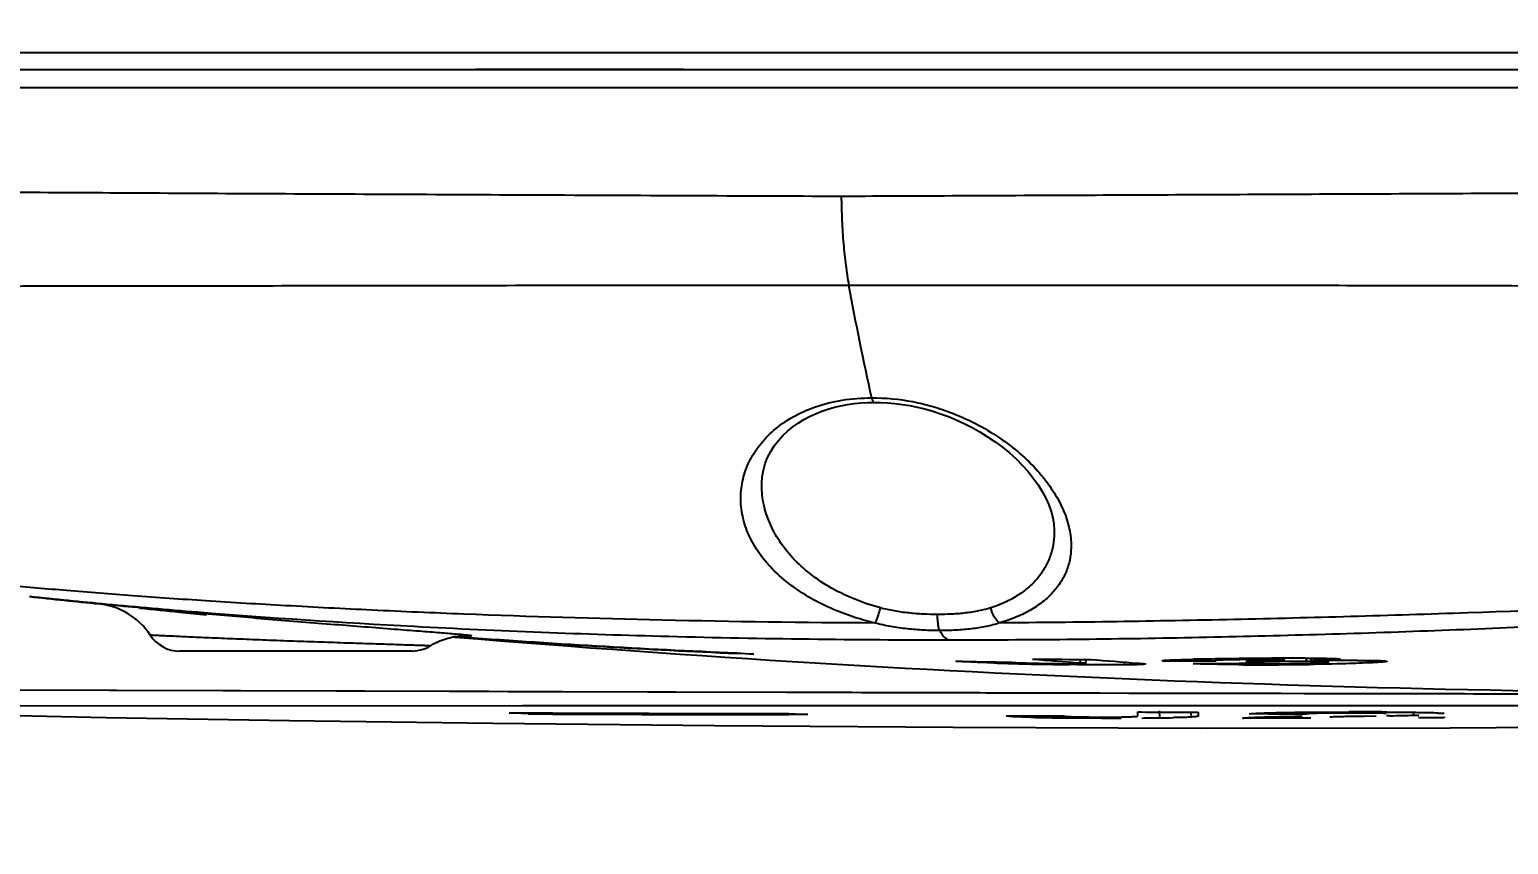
# Model space of a CAD drawing. Header units: millimetres. Extents: x 5828 to 6704, y 123 to 421.
# Drawn here: x 6588.967 to 6591.762, y 242.748 to 244.289 of the extents above; entities that cross this region are included whole.
import ezdxf

# ---------------------------------------------------------------- set-up
doc = ezdxf.new("R2010")
doc.units = ezdxf.units.MM
for name, color, linetype in [('外形图', 7, 'Continuous'), ('尺寸标注', 7, 'Continuous'), ('运动范围', 7, 'Continuous')]:
    doc.layers.add(name, color=color, linetype=linetype)
doc.styles.add('微软雅黑', font='msyh.ttc', dxfattribs={"height": 1.5})
doc.dimstyles.new('尺寸标注_1_15比例', dxfattribs={"dimtxt": 1.5, "dimasz": 1.25, "dimexe": 0.5, "dimexo": 0.4, "dimgap": 0.5, "dimtad": 1, "dimdec": 1, "dimlfac": 15, "dimdsep": 46, "dimtxsty": '微软雅黑', "dimcen": 0.09, "dimadec": 0, "dimazin": 0, "dimtp": 0.01, "dimtm": 0.01, "dimtfac": 1, "dimtdec": 1, "dimtofl": 0, "dimtmove": 0, "dimatfit": 3, "dimfxl": 1, "dimtolj": 1, "dimarcsym": 0})

# ---------------------------------------------------------------- blocks, each defined once
blk = doc.blocks.new('*D770')
at = {"layer": 'Defpoints', "color": 0}
for p in [(6551.3884, 249.6138), (6591.2263, 249.6138), (6637.3008, 249.6138), (6628.0365, 243.1292), (6583.7661, 238.2698)]:
    blk.add_point(p, dxfattribs=at)
at = {"layer": '尺寸标注', "color": 0, "lineweight": -2}
blk.add_arc((6591.2263, 249.6138), 13.5772, 185.27685, 344.73221, dxfattribs=at)
at = {"layer": '尺寸标注', "color": 0}
for points in [[(6577.9147, 248.3747), (6577.4985, 248.3555), (6577.6491, 249.6138)], [(6604.5277, 245.9929), (6604.1211, 246.084), (6604.5977, 247.2582)]]:
    blk.add_solid(points, dxfattribs=at)
at = {"layer": '尺寸标注', "color": 0, "insert": (6591.5441, 237.3197), "char_height": 1.5, "attachment_point": 5, "rotation": 1.4808, "style": '微软雅黑'}
blk.add_mtext('\\A1;+\\A1;170%%d', dxfattribs=at)

msp = doc.modelspace()

# ---------------------------------------------------------------- linework, layer by layer
at = {"layer": '外形图', "color": 7, "linetype": 'Continuous'}
for p, q in [((6587.6802, 244.246), (6596.7911, 244.2459)), ((6587.7135, 244.2138), (6596.7779, 244.2138)), ((6590.2036, 244.214), (6589.8093, 244.2138)), ((6591.2535, 244.2138), (6591.5583, 244.2138)), ((6590.5631, 243.5839), (6590.5631, 243.5839)), ((6590.9035, 243.3428), (6590.9035, 243.3428)), ((6589.098, 243.203), (6589.0974, 243.2031)), ((6589.0974, 243.2031), (6589.0974, 243.2031)), ((6589.7664, 243.1406), (6589.7714, 243.1402)), ((6589.7665, 243.1416), (6589.7715, 243.1412)), ((6589.7986, 243.1391), (6589.7724, 243.1413)), ((6589.7902, 243.1428), (6589.7914, 243.1428)), ((6589.7914, 243.1428), (6589.7919, 243.1428)), ((6589.7986, 243.1391), (6589.7986, 243.1396)), ((6589.6889, 243.1138), (6589.2506, 243.1138)), ((6590.3033, 243.1104), (6590.3354, 243.108)), ((6590.3354, 243.108), (6590.3033, 243.1095)), ((6590.3354, 243.108), (6590.3033, 243.1094)), ((6590.7957, 243.091), (6590.7958, 243.0932)), ((6590.9323, 243.0882), (6590.9323, 243.0898)), ((6590.9524, 243.0915), (6590.953, 243.0981)), ((6590.9629, 243.0902), (6590.9637, 243.0981)), ((6591.0366, 243.0878), (6591.0363, 243.093)), ((6591.0755, 243.089), (6591.0754, 243.0895)), ((6591.1079, 243.0952), (6591.1075, 243.0955)), ((6591.1079, 243.0952), (6591.1079, 243.0957)), ((6591.2075, 243.0989), (6591.2078, 243.0958)), ((6591.2091, 243.0954), (6591.2078, 243.0954)), ((6591.2186, 243.0967), (6591.2184, 243.0991)), ((6591.2516, 243.0881), (6591.2517, 243.0907)), ((6591.2599, 243.0976), (6591.2598, 243.0996)), ((6591.2758, 243.0929), (6591.2759, 243.0948)), ((6591.2758, 243.0929), (6591.2759, 243.0948)), ((6591.3222, 243.0936), (6591.3221, 243.0957)), ((6591.3355, 243.0972), (6591.3358, 243.1003)), ((6591.3382, 243.0968), (6591.3385, 243.1003)), ((6591.3801, 243.094), (6591.3803, 243.1004)), ((6591.3861, 243.0886), (6591.3861, 243.0906)), ((6591.4174, 243.0931), (6591.4176, 243.0959)), ((6591.4216, 243.0925), (6591.4219, 243.096)), ((6591.5049, 243.0919), (6591.5045, 243.096)), ((6590.4022, 243.0355), (6588.3177, 243.0414)), ((6590.3971, 243.0355), (6589.871, 243.037)), ((6590.4339, 243.0354), (6590.3971, 243.0355)), ((6590.9184, 243.0342), (6590.8102, 243.0345)), ((6590.9326, 243.0342), (6590.9184, 243.0342)), ((6590.9897, 243.034), (6590.9326, 243.0342)), ((6591.0442, 243.0339), (6590.9897, 243.034)), ((6591.0603, 243.0339), (6591.0442, 243.0339)), ((6591.1754, 243.0336), (6591.0603, 243.0339)), ((6591.2597, 243.0334), (6591.1754, 243.0336)), ((6591.2725, 243.0334), (6591.2597, 243.0334)), ((6591.2968, 243.0334), (6591.2725, 243.0334)), ((6591.3333, 243.0333), (6591.2968, 243.0334)), ((6591.3764, 243.0332), (6591.3333, 243.0333)), ((6591.4189, 243.0331), (6591.3764, 243.0332)), ((6591.425, 243.0331), (6591.4186, 243.0331)), ((6591.4613, 243.033), (6591.425, 243.0331)), ((6591.51, 243.033), (6591.4613, 243.033)), ((6591.5329, 243.0329), (6591.51, 243.033)), ((6591.5948, 243.0328), (6591.5329, 243.0329)), ((6591.6435, 243.0327), (6591.5948, 243.0328)), ((6589.8981, 243.0101), (6588.2958, 243.0094)), ((6589.9089, 242.995), (6589.873, 242.9971)), ((6590.62, 243.0102), (6589.8981, 243.0101)), ((6590.4021, 242.9958), (6590.4379, 242.9937)), ((6590.4379, 242.9937), (6590.4021, 242.9937)), ((6592.8392, 243.0101), (6590.4327, 243.0101)), ((6591.0615, 242.9911), (6591.0615, 242.9986)), ((6591.1028, 242.9876), (6591.1022, 243.0007)), ((6591.163, 242.989), (6591.1623, 242.9974)), ((6591.1756, 242.9985), (6591.1756, 242.991)), ((6591.3084, 242.9948), (6591.2722, 242.9949)), ((6591.3804, 242.9947), (6591.3084, 242.9948)), ((6591.5375, 242.9914), (6591.5313, 242.9913)), ((6591.5831, 242.9925), (6591.5826, 242.9988)), ((6589.8421, 242.9773), (6590.2618, 242.9728)), ((6590.2618, 242.9728), (6590.7123, 242.9696)), ((6590.7123, 242.9696), (6591.1805, 242.9681)), ((6591.1805, 242.9681), (6591.652, 242.9687)), ((6591.3882, 242.987), (6591.2594, 242.987)), ((6591.2722, 242.987), (6591.2594, 242.987)), ((6591.4677, 242.99), (6591.4605, 242.9899)), ((6591.4893, 242.9904), (6591.4677, 242.99)), ((6591.5119, 242.9909), (6591.4893, 242.9904)), ((6591.6402, 242.9875), (6591.5922, 242.9874)), ((6591.6402, 242.9894), (6591.6402, 242.9875)), ((6591.652, 242.9687), (6592.1111, 242.9715))]:
    msp.add_line(p, q, dxfattribs=at)
for points in [[(6590.2036, 244.214), (6590.4401, 244.214), (6591.2535, 244.2138)], [(6590.3506, 243.4312), (6590.3515, 243.4435), (6590.3537, 243.4562), (6590.3572, 243.4684), (6590.3618, 243.4802), (6590.3676, 243.4915), (6590.3744, 243.5021), (6590.382, 243.512), (6590.3904, 243.5213), (6590.3995, 243.5299), (6590.4091, 243.5378), (6590.4193, 243.545), (6590.4299, 243.5516), (6590.4409, 243.5575), (6590.4522, 243.5628), (6590.4639, 243.5674), (6590.4758, 243.5715), (6590.4879, 243.5749), (6590.5002, 243.5778), (6590.5127, 243.5801), (6590.5254, 243.5819), (6590.5382, 243.5831), (6590.5513, 243.5838), (6590.5631, 243.5839)], [(6590.5631, 243.5839), (6590.5748, 243.5839), (6590.5884, 243.5833), (6590.6022, 243.5821), (6590.6161, 243.5804), (6590.6303, 243.5781), (6590.6446, 243.5752), (6590.6591, 243.5717), (6590.6738, 243.5675), (6590.6885, 243.5627), (6590.7034, 243.5572), (6590.7183, 243.551), (6590.7333, 243.5442), (6590.7481, 243.5366), (6590.7629, 243.5283), (6590.7774, 243.5193), (6590.7916, 243.5096), (6590.8054, 243.4993), (6590.8186, 243.4885), (6590.8312, 243.4771), (6590.843, 243.4653), (6590.8539, 243.4532), (6590.8639, 243.4408), (6590.8729, 243.4283), (6590.8808, 243.4157), (6590.8875, 243.4031), (6590.8931, 243.3905), (6590.8976, 243.3781), (6590.9008, 243.3658), (6590.9028, 243.3538), (6590.9035, 243.3428)], [(6589.7235, 243.1235), (6589.7262, 243.1251), (6589.7301, 243.1273), (6589.7341, 243.1293), (6589.7381, 243.1312), (6589.742, 243.1329), (6589.746, 243.1344), (6589.7499, 243.1358), (6589.7537, 243.1371), (6589.7575, 243.1382), (6589.7611, 243.1391), (6589.7647, 243.1399), (6589.7682, 243.1406), (6589.7715, 243.1412), (6589.7746, 243.1417), (6589.7774, 243.142), (6589.78, 243.1423), (6589.7822, 243.1425), (6589.7841, 243.1426), (6589.7858, 243.1427), (6589.7873, 243.1428), (6589.7886, 243.1428), (6589.7896, 243.1428), (6589.7905, 243.1428), (6589.7911, 243.1428), (6589.7916, 243.1428), (6589.7918, 243.1428), (6589.7919, 243.1428)], [(6589.6889, 243.1138), (6589.6945, 243.114), (6589.7001, 243.1147), (6589.7056, 243.1159), (6589.7109, 243.1175), (6589.7162, 243.1196), (6589.7212, 243.1221), (6589.7235, 243.1235)], [(6589.8354, 243.0371), (6588.661, 243.0408), (6588.3177, 243.0414)], [(6589.873, 243.0101), (6588.7607, 243.0098), (6588.4286, 243.0097), (6588.2861, 243.0094)], [(6588.2882, 243.0094), (6588.5202, 243.0023), (6588.8022, 242.995), (6589.1113, 242.9885), (6589.4583, 242.9826), (6589.8421, 242.9773)]]:
    msp.add_lwpolyline(points, dxfattribs=at)
for centre, radius, start, end in [((6595.8723, 244.7829), 5.4458, 190.3337, 192.6248), ((6592.364, 274.5843), 31.5508, 263.81858, 264.05721), ((6589.0835, 243.0705), 0.1333, 33.3647, 83.9157), ((6592.1202, 272.0975), 29.052, 264.18109, 264.33164), ((6591.6099, 266.9773), 23.9065, 264.33662, 264.45819), ((6589.2506, 243.1805), 0.0667, 213.3648, 270), ((6591.0269, 260.0727), 16.9777, 265.7641, 267.55755), ((6591.0482, 260.0709), 16.9779, 265.77906, 267.48535), ((6591.0577, 259.8219), 16.7307, 268.83526, 269.18303), ((6590.986, 249.2339), 6.1458, 268.22522, 268.72845), ((6591.0301, 251.2999), 8.2123, 268.74122, 269.31808), ((6592.4138, 261.7835), 18.7491, 265.25459, 265.52955), ((6591.0242, 260.706), 17.6081, 269.47424, 269.83401), ((6592.5264, 262.0259), 18.9915, 265.30901, 265.575), ((6591.1134, 261.9006), 18.8055, 269.98306, 270.28748), ((6591.3227, 234.7976), 8.3021, 90.79537, 91.10042), ((6591.0714, 259.7811), 16.6914, 270.32587, 270.6651), ((6591.4433, 226.6267), 16.4739, 90.70377, 90.82035), ((6591.427, 228.4657), 14.6349, 90.34662, 90.72836), ((6591.2957, 249.5186), 6.4306, 269.60712, 270.80574), ((6591.9135, 246.7175), 3.6803, 259.862, 260.0212), ((6591.4717, 232.1834), 10.9113, 90.78523, 91.02867), ((6591.3225, 245.9435), 2.8536, 269.6743, 270.8187), ((6591.1274, 243.1083), 0.1807, 356.683, 357.3845), ((6591.3703, 239.7551), 3.3389, 89.8324, 90.8259), ((6591.3734, 236.26), 6.8404, 89.96331, 90.29299), ((6589.9006, 242.7283), 1.5338, 13.8548, 14.0376), ((6591.5199, 233.0903), 10.0061, 90.56159, 90.74582), ((6591.477, 237.5397), 5.5566, 90.0063, 90.5687), ((6590.3931, 348.0544), 105.0586, 269.7164, 270.004917), ((6590.43, 347.3971), 104.4034, 269.714036, 269.984696), ((6591.4655, 238.373), 4.6237, 89.8439, 90.0965), ((6591.4813, 231.0039), 11.9948, 89.75816, 90.09971), ((6591.2907, 254.6774), 11.6886, 271.20981, 271.32746), ((6591.4769, 246.7735), 3.7825, 271.282, 271.6083), ((6591.4677, 247.0456), 4.0547, 271.6303, 271.7644), ((6590.9447, 246.8766), 3.8889, 268.731, 269.2554), ((6590.9898, 250.4627), 7.4754, 269.26709, 269.6034), ((6591.019, 254.7205), 11.7332, 269.6048, 269.84721), ((6591.0006, 246.7077), 3.7187, 269.5075, 269.8607), ((6591.0276, 256.6379), 13.6507, 269.83259, 270.01087), ((6591.0462, 248.2899), 5.3027, 270.2486, 270.612), ((6591.0663, 246.4916), 3.5042, 270.5971, 271.021), ((6591.4618, 241.9246), 1.065, 91.6626, 92.0096), ((6591.4993, 240.6171), 2.3731, 91.2729, 91.6516), ((6591.5967, 236.2757), 6.7156, 91.16243, 91.28091)]:
    msp.add_arc(centre, radius, start, end, dxfattribs=at)
for points, knots in [([(6596.779, 244.1785), (6596.7392, 244.1785), (6596.6795, 244.1788), (6596.5996, 244.1793), (6596.539, 244.1794), (6596.4778, 244.1794), (6596.3951, 244.1792), (6596.2908, 244.1793), (6596.1643, 244.1793), (6596.036, 244.1793), (6595.906, 244.1793), (6595.7293, 244.1793), (6595.5043, 244.1793), (6595.2767, 244.1793), (6595.0915, 244.1793), (6594.9743, 244.1793), (6594.8798, 244.1793), (6594.8085, 244.1793), (6594.7362, 244.1793), (6594.6572, 244.1794), (6594.5626, 244.1794), (6594.3868, 244.1794), (6594.1045, 244.1793), (6593.6974, 244.1793), (6593.2096, 244.1793), (6592.657, 244.1793), (6592.0576, 244.1793), (6591.4309, 244.1793), (6590.9009, 244.1793), (6590.4788, 244.1793), (6590.1696, 244.1793), (6589.869, 244.1793), (6589.5796, 244.1793), (6589.3037, 244.1793), (6589.0436, 244.1793), (6588.8013, 244.1793), (6588.6116, 244.1793), (6588.4701, 244.1793), (6588.3724, 244.1793), (6588.2805, 244.1793), (6588.1946, 244.1793), (6588.1149, 244.1793), (6588.0416, 244.1793), (6587.9748, 244.1793), (6587.9148, 244.1793), (6587.8615, 244.1793), (6587.8214, 244.1793), (6587.7928, 244.1793), (6587.7739, 244.1793), (6587.7568, 244.1793), (6587.7415, 244.1793), (6587.7279, 244.1793), (6587.7161, 244.1793), (6587.7074, 244.1793), (6587.7013, 244.1793), (6587.6974, 244.1793), (6587.6939, 244.1793), (6587.6909, 244.1793), (6587.6884, 244.1793), (6587.6866, 244.1793), (6587.6854, 244.1793), (6587.6846, 244.1793), (6587.684, 244.1793), (6587.6835, 244.1793), (6587.683, 244.1793), (6587.6828, 244.1793), (6587.6826, 244.1793), (6587.6825, 244.1793), (6587.6825, 244.1793), (6587.6825, 244.1793), (6587.6825, 244.1793)], [0, 0, 0, 0, 0.013117, 0.01969, 0.026352, 0.033098, 0.039898, 0.053603, 0.067517, 0.081621, 0.095907, 0.110396, 0.139893, 0.170109, 0.18544, 0.200986, 0.208748, 0.216623, 0.224493, 0.232585, 0.242672, 0.255718, 0.290548, 0.335777, 0.389994, 0.451407, 0.518029, 0.587679, 0.658065, 0.692819, 0.726902, 0.760035, 0.791942, 0.822358, 0.851032, 0.877732, 0.902243, 0.913617, 0.924372, 0.934485, 0.943934, 0.9527, 0.960764, 0.968107, 0.974714, 0.980574, 0.985676, 0.98794, 0.990013, 0.991894, 0.993581, 0.995074, 0.996372, 0.997475, 0.997952, 0.99838, 0.998758, 0.999087, 0.999365, 0.999593, 0.999688, 0.999771, 0.999841, 0.999898, 0.999943, 0.999974, 0.999986, 0.999994, 0.999998, 1, 1, 1, 1]), ([(6587.6888, 243.9926), (6587.6888, 243.9926), (6587.6889, 243.9925), (6587.689, 243.9925), (6587.6893, 243.9924), (6587.6898, 243.9923), (6587.6908, 243.9922), (6587.6922, 243.9921), (6587.694, 243.992), (6587.6963, 243.9918), (6587.6989, 243.9917), (6587.7033, 243.9915), (6587.7097, 243.9912), (6587.7186, 243.9909), (6587.7291, 243.9907), (6587.7411, 243.9905), (6587.7547, 243.9903), (6587.7699, 243.9902), (6587.7866, 243.9901), (6587.812, 243.9899), (6587.8476, 243.9898), (6587.8949, 243.9896), (6587.9482, 243.9894), (6588.0075, 243.989), (6588.0727, 243.9886), (6588.1437, 243.988), (6588.2203, 243.9874), (6588.3331, 243.9864), (6588.4871, 243.9851), (6588.6865, 243.9835), (6588.9043, 243.982), (6589.139, 243.9806), (6589.3889, 243.9792), (6589.6522, 243.978), (6590.0243, 243.9762), (6590.3085, 243.9749), (6590.5009, 243.9743)], [0, 0, 0, 0, 0.000026, 0.000084, 0.000178, 0.000308, 0.000677, 0.001191, 0.001848, 0.00265, 0.003595, 0.004682, 0.007283, 0.010449, 0.014176, 0.018461, 0.023302, 0.028697, 0.034644, 0.041141, 0.05578, 0.072599, 0.091576, 0.112682, 0.13588, 0.161127, 0.188373, 0.217564, 0.281556, 0.352624, 0.430256, 0.513906, 0.602978, 0.69683, 0.794771, 1, 1, 1, 1]), ([(6590.5009, 243.9743), (6590.6609, 243.9749), (6590.9825, 243.9764), (6591.4641, 243.9786), (6591.8643, 243.9803), (6592.1799, 243.9819), (6592.4106, 243.9833), (6592.6358, 243.9847), (6592.8543, 243.986), (6593.0651, 243.9871), (6593.2674, 243.9881), (6593.46, 243.9891), (6593.6422, 243.9901), (6593.8129, 243.9911), (6593.9715, 243.9919), (6594.1173, 243.9927), (6594.2496, 243.9933), (6594.3677, 243.994), (6594.4569, 243.9942), (6594.5206, 243.9942), (6594.5624, 243.9942), (6594.6003, 243.9942), (6594.6345, 243.9941), (6594.6656, 243.9937), (6594.6942, 243.9929), (6594.7214, 243.9919), (6594.7483, 243.9912), (6594.7752, 243.9912), (6594.8024, 243.9915), (6594.8297, 243.9916), (6594.8656, 243.9913), (6594.9102, 243.9898), (6594.9636, 243.9885), (6595.0171, 243.9883), (6595.0705, 243.9889), (6595.1236, 243.9894), (6595.1764, 243.9896), (6595.2288, 243.9894), (6595.2985, 243.989), (6595.3851, 243.9883), (6595.4884, 243.9874), (6595.5907, 243.9869), (6595.692, 243.9867), (6595.7925, 243.9866), (6595.892, 243.9864), (6595.9905, 243.9859), (6596.072, 243.9857), (6596.1366, 243.9855), (6596.2007, 243.9853), (6596.2802, 243.9854), (6596.3592, 243.9865), (6596.4218, 243.9874), (6596.4683, 243.9878), (6596.5146, 243.9878), (6596.5609, 243.9879), (6596.5994, 243.9888), (6596.63, 243.9896), (6596.6526, 243.9899), (6596.6751, 243.9896), (6596.6974, 243.9889), (6596.7198, 243.989), (6596.7348, 243.9907), (6596.7422, 243.9921)], [0, 0, 0, 0, 0.076909, 0.154556, 0.231494, 0.269241, 0.306267, 0.342395, 0.377457, 0.411291, 0.443743, 0.474659, 0.50389, 0.531291, 0.556736, 0.580123, 0.601359, 0.62033, 0.636891, 0.644228, 0.650927, 0.656994, 0.662456, 0.667384, 0.67191, 0.676219, 0.680485, 0.684806, 0.689181, 0.693558, 0.697895, 0.706457, 0.714997, 0.723574, 0.732147, 0.740663, 0.749111, 0.757513, 0.765892, 0.782587, 0.79914, 0.815525, 0.831761, 0.847861, 0.863814, 0.879597, 0.89521, 0.902962, 0.91068, 0.926018, 0.941169, 0.948651, 0.956086, 0.963508, 0.970939, 0.978343, 0.98201, 0.985639, 0.98923, 0.992797, 0.996366, 1, 1, 1, 1]), ([(6590.5009, 243.9743), (6590.5011, 243.959), (6590.5019, 243.929), (6590.5047, 243.8852), (6590.5089, 243.8443), (6590.5129, 243.8183), (6590.5152, 243.806)], [0, 0, 0, 0, 0.271438, 0.533472, 0.77862, 1, 1, 1, 1]), ([(6587.7778, 243.8025), (6587.7778, 243.8025), (6587.7779, 243.8025), (6587.7782, 243.8024), (6587.7789, 243.8023), (6587.78, 243.8022), (6587.7814, 243.8021), (6587.7833, 243.802), (6587.7856, 243.8019), (6587.7882, 243.8018), (6587.7925, 243.8016), (6587.7989, 243.8015), (6587.8076, 243.8013), (6587.8179, 243.8013), (6587.8297, 243.8012), (6587.843, 243.8012), (6587.8636, 243.8013), (6587.8932, 243.8016), (6587.9332, 243.8019), (6587.9791, 243.8024), (6588.0309, 243.8027), (6588.0885, 243.8031), (6588.1518, 243.8034), (6588.2207, 243.8036), (6588.295, 243.8037), (6588.4047, 243.8038), (6588.5543, 243.8039), (6588.7482, 243.804), (6588.96, 243.8043), (6589.1883, 243.8046), (6589.4315, 243.8049), (6589.6878, 243.8053), (6590.0504, 243.8058), (6590.3274, 243.8058), (6590.5149, 243.806)], [0, 0, 0, 0, 0.000039, 0.000113, 0.000369, 0.000768, 0.00131, 0.001996, 0.002824, 0.003794, 0.004905, 0.007547, 0.010746, 0.014498, 0.018801, 0.023652, 0.029051, 0.041484, 0.056094, 0.07287, 0.091796, 0.112845, 0.135985, 0.161171, 0.188358, 0.217491, 0.281374, 0.352349, 0.42991, 0.513518, 0.602583, 0.696467, 0.794483, 1, 1, 1, 1]), ([(6590.5149, 243.806), (6590.6736, 243.806), (6590.9125, 243.8061), (6591.2314, 243.8059), (6591.5501, 243.8054), (6591.8663, 243.8047), (6592.1785, 243.8043), (6592.4063, 243.8042), (6592.6283, 243.8041), (6592.8434, 243.8038), (6593.0506, 243.8033), (6593.2489, 243.8028), (6593.4373, 243.8024), (6593.615, 243.8022), (6593.7811, 243.802), (6593.9349, 243.8018), (6594.0756, 243.8016), (6594.2027, 243.8016), (6594.2998, 243.8016), (6594.3701, 243.8015), (6594.4301, 243.8013), (6594.4849, 243.8013), (6594.5348, 243.8017), (6594.567, 243.8019), (6594.5965, 243.8017), (6594.6243, 243.8013), (6594.6513, 243.8011), (6594.6784, 243.8013), (6594.7056, 243.8019), (6594.7329, 243.8024), (6594.7601, 243.8024), (6594.787, 243.802), (6594.8137, 243.8014), (6594.8492, 243.8007), (6594.8937, 243.8002), (6594.9472, 243.8008), (6595.0005, 243.8017), (6595.0535, 243.8026), (6595.1061, 243.803), (6595.1584, 243.8031), (6595.2277, 243.8029), (6595.3138, 243.8025), (6595.4165, 243.802), (6595.5183, 243.8019), (6595.6193, 243.8023), (6595.7193, 243.8028), (6595.8184, 243.803), (6595.9003, 243.8029), (6595.9652, 243.8029), (6596.0135, 243.8029), (6596.0614, 243.8027), (6596.1247, 243.8024), (6596.1876, 243.8021), (6596.25, 243.8023), (6596.2963, 243.8026), (6596.3421, 243.8028), (6596.3877, 243.8027), (6596.433, 243.8021), (6596.4784, 243.8016), (6596.5161, 243.802), (6596.5461, 243.8026), (6596.5684, 243.8027), (6596.5904, 243.8023), (6596.6122, 243.8013), (6596.634, 243.8011), (6596.6485, 243.8023), (6596.6557, 243.8035)], [0, 0, 0, 0, 0.077556, 0.116688, 0.155805, 0.233231, 0.271163, 0.308324, 0.344534, 0.379617, 0.413405, 0.445743, 0.476481, 0.505467, 0.532557, 0.557622, 0.580566, 0.601308, 0.619721, 0.628, 0.63564, 0.649018, 0.654793, 0.660007, 0.664759, 0.669218, 0.673576, 0.677967, 0.682419, 0.686888, 0.69132, 0.695697, 0.700037, 0.704365, 0.713047, 0.721768, 0.73047, 0.739101, 0.747658, 0.756166, 0.764646, 0.781523, 0.79825, 0.814819, 0.831254, 0.84756, 0.863707, 0.879663, 0.887566, 0.89542, 0.903225, 0.910981, 0.92635, 0.933952, 0.941484, 0.948944, 0.956347, 0.963727, 0.971112, 0.978484, 0.982147, 0.985778, 0.989369, 0.992917, 0.996442, 1, 1, 1, 1]), ([(6590.311, 243.4052), (6590.3112, 243.4165), (6590.314, 243.4394), (6590.326, 243.4727), (6590.3457, 243.5043), (6590.3735, 243.5332), (6590.4093, 243.5581), (6590.453, 243.5777), (6590.5035, 243.5901), (6590.5396, 243.5927), (6590.5582, 243.5927)], [0, 0, 0, 0, 0.098822, 0.200119, 0.306821, 0.421744, 0.547437, 0.685803, 0.837309, 1, 1, 1, 1]), ([(6590.5582, 243.5927), (6590.5842, 243.593), (6590.6234, 243.5892), (6590.6737, 243.577), (6590.7158, 243.5628), (6590.7602, 243.5424), (6590.8048, 243.515), (6590.8434, 243.4846), (6590.8755, 243.4522), (6590.9011, 243.4186), (6590.92, 243.3844), (6590.932, 243.3501), (6590.9352, 243.3269), (6590.9354, 243.3157)], [0, 0, 0, 0, 0.153415, 0.230268, 0.30578, 0.414982, 0.518123, 0.614544, 0.704062, 0.786796, 0.863131, 0.933788, 1, 1, 1, 1]), ([(6590.5583, 243.5927), (6590.5584, 243.592), (6590.5587, 243.5907), (6590.5594, 243.5886), (6590.5602, 243.5867), (6590.5611, 243.5853), (6590.5619, 243.5844), (6590.5626, 243.5839), (6590.5631, 243.5839)], [0, 0, 0, 0, 0.194586, 0.370691, 0.659613, 0.771875, 0.863775, 1, 1, 1, 1]), ([(6590.5751, 243.1955), (6590.5575, 243.2002), (6590.5238, 243.2116), (6590.4776, 243.2345), (6590.4381, 243.2617), (6590.4056, 243.2922), (6590.3806, 243.3251), (6590.3629, 243.3597), (6590.3525, 243.3952), (6590.3504, 243.4194), (6590.3506, 243.4312)], [0, 0, 0, 0, 0.156458, 0.303852, 0.440642, 0.566971, 0.684074, 0.793803, 0.898335, 1, 1, 1, 1]), ([(6590.5649, 243.1668), (6590.5454, 243.1715), (6590.5081, 243.1827), (6590.4565, 243.2054), (6590.4118, 243.2326), (6590.3749, 243.2632), (6590.346, 243.2966), (6590.3255, 243.3318), (6590.3133, 243.3682), (6590.3108, 243.393), (6590.311, 243.4052)], [0, 0, 0, 0, 0.160507, 0.311436, 0.450736, 0.578134, 0.694599, 0.802004, 0.902834, 1, 1, 1, 1]), ([(6590.9035, 243.3428), (6590.9037, 243.3351), (6590.9028, 243.3198), (6590.8978, 243.2972), (6590.8889, 243.2757), (6590.876, 243.2555), (6590.8589, 243.2369), (6590.8377, 243.2203), (6590.8123, 243.2062), (6590.7936, 243.1989), (6590.7837, 243.1957)], [0, 0, 0, 0, 0.112958, 0.224662, 0.337272, 0.453287, 0.575346, 0.705945, 0.847097, 1, 1, 1, 1]), ([(6590.9354, 243.3157), (6590.9355, 243.3079), (6590.9345, 243.2921), (6590.9287, 243.2691), (6590.9184, 243.2472), (6590.9035, 243.2267), (6590.8841, 243.208), (6590.8602, 243.1915), (6590.8318, 243.1774), (6590.811, 243.1702), (6590.8001, 243.167)], [0, 0, 0, 0, 0.108748, 0.216666, 0.326524, 0.441313, 0.563946, 0.696912, 0.841996, 1, 1, 1, 1]), ([(6590.5649, 243.1668), (6590.4306, 243.1675), (6590.1715, 243.171), (6589.8545, 243.1805), (6589.6175, 243.1908), (6589.455, 243.1992), (6589.3041, 243.2083), (6589.166, 243.2179), (6589.0413, 243.2277), (6588.9309, 243.2373), (6588.8482, 243.2454), (6588.7896, 243.2516), (6588.7515, 243.2558), (6588.7174, 243.2598), (6588.6873, 243.2635), (6588.6614, 243.2669), (6588.6396, 243.27), (6588.6219, 243.2727), (6588.6098, 243.2747), (6588.6023, 243.2762), (6588.5982, 243.2771), (6588.5952, 243.2779), (6588.5935, 243.2784), (6588.5929, 243.2787)], [0, 0, 0, 0, 0.203767, 0.393357, 0.481256, 0.563776, 0.640381, 0.710594, 0.77398, 0.830155, 0.878783, 0.900174, 0.919572, 0.936947, 0.952273, 0.965523, 0.976676, 0.98571, 0.992613, 0.995261, 0.997373, 0.998952, 1, 1, 1, 1]), ([(6595.8404, 243.2583), (6595.8408, 243.2585), (6595.8417, 243.2589), (6595.8428, 243.2595), (6595.8436, 243.2601), (6595.8441, 243.2606), (6595.8443, 243.2612), (6595.8441, 243.2618), (6595.8436, 243.2622), (6595.8428, 243.2626), (6595.8417, 243.2629), (6595.8397, 243.2634), (6595.8362, 243.2638), (6595.8311, 243.2641), (6595.8249, 243.2642), (6595.8176, 243.2642), (6595.8094, 243.2641), (6595.8006, 243.2639), (6595.7879, 243.2636), (6595.7715, 243.2629), (6595.7516, 243.262), (6595.7317, 243.2612), (6595.7119, 243.2605), (6595.6921, 243.2597), (6595.6651, 243.2587), (6595.6311, 243.2574), (6595.59, 243.256), (6595.5488, 243.2546), (6595.5074, 243.2534), (6595.4657, 243.2523), (6595.4094, 243.251), (6595.3381, 243.2498), (6595.2517, 243.2488), (6595.1643, 243.2485), (6595.0756, 243.2486), (6594.9857, 243.2492), (6594.8632, 243.2504), (6594.7064, 243.2526), (6594.5138, 243.2562), (6594.3499, 243.2599), (6594.2164, 243.2639), (6594.1139, 243.2672), (6594.0273, 243.27), (6593.9571, 243.2724), (6593.9046, 243.2745), (6593.861, 243.2764), (6593.826, 243.2781), (6593.7989, 243.2794), (6593.7702, 243.2806), (6593.7389, 243.2815), (6593.7038, 243.2818), (6593.6482, 243.2812), (6593.568, 243.2792), (6593.4596, 243.2749), (6593.3357, 243.269), (6593.197, 243.2616), (6593.0442, 243.2529), (6592.8786, 243.2434), (6592.7014, 243.2334), (6592.4452, 243.2194), (6592.1054, 243.2023), (6591.6809, 243.185), (6591.2429, 243.1724), (6590.9477, 243.168), (6590.8001, 243.167)], [0, 0, 0, 0, 0.000299, 0.000544, 0.000736, 0.00088, 0.000986, 0.001083, 0.001206, 0.001376, 0.001601, 0.001886, 0.002645, 0.003657, 0.004909, 0.006368, 0.007995, 0.009754, 0.011612, 0.015522, 0.019503, 0.023431, 0.027327, 0.031256, 0.035241, 0.043324, 0.051473, 0.059636, 0.06782, 0.076064, 0.084386, 0.101264, 0.118378, 0.135674, 0.153205, 0.170997, 0.189041, 0.225933, 0.264122, 0.303382, 0.323245, 0.343462, 0.364229, 0.374714, 0.38512, 0.395433, 0.400623, 0.405934, 0.411535, 0.41766, 0.424547, 0.432361, 0.450673, 0.472204, 0.496758, 0.524316, 0.554672, 0.587576, 0.622784, 0.660067, 0.739872, 0.824778, 0.912324, 1, 1, 1, 1]), ([(6595.7583, 243.2348), (6595.76, 243.2352), (6595.7623, 243.2359), (6595.7652, 243.2368), (6595.7669, 243.2374), (6595.7684, 243.238), (6595.7695, 243.2385), (6595.7704, 243.239), (6595.771, 243.2394), (6595.7713, 243.2399), (6595.7711, 243.2404), (6595.7706, 243.2407), (6595.7698, 243.241), (6595.7686, 243.2412), (6595.7665, 243.2415), (6595.7629, 243.2417), (6595.7575, 243.2418), (6595.7509, 243.2417), (6595.7432, 243.2415), (6595.7347, 243.2412), (6595.7255, 243.2408), (6595.7158, 243.2403), (6595.7058, 243.2398), (6595.6921, 243.2391), (6595.6751, 243.2382), (6595.6549, 243.2373), (6595.6348, 243.2365), (6595.6146, 243.2356), (6595.5943, 243.2348), (6595.5669, 243.2337), (6595.5325, 243.2324), (6595.4911, 243.231), (6595.4496, 243.2298), (6595.4079, 243.2286), (6595.3658, 243.2276), (6595.3232, 243.2267), (6595.2655, 243.2255), (6595.1924, 243.2243), (6595.1037, 243.2233), (6594.9829, 243.2226), (6594.829, 243.2227), (6594.6409, 243.225), (6594.4483, 243.2289), (6594.2853, 243.2336), (6594.153, 243.2386), (6594.052, 243.2429), (6593.9666, 243.2465), (6593.8974, 243.2496), (6593.8455, 243.2521), (6593.7937, 243.2549), (6593.75, 243.2574), (6593.7134, 243.2592), (6593.6832, 243.2602), (6593.6493, 243.2607), (6593.6111, 243.2605), (6593.5679, 243.2596), (6593.5009, 243.2575), (6593.4065, 243.2533), (6593.2808, 243.2465), (6593.1393, 243.2378), (6592.983, 243.2277), (6592.8133, 243.2165), (6592.6317, 243.2048), (6592.3697, 243.1884), (6592.0233, 243.1689), (6591.5924, 243.1499), (6591.1505, 243.1374), (6590.8536, 243.1344), (6590.7056, 243.1345)], [0, 0, 0, 0, 0.001004, 0.001424, 0.001788, 0.002095, 0.002344, 0.002537, 0.002676, 0.002769, 0.002847, 0.002957, 0.00312, 0.003346, 0.003637, 0.004419, 0.005475, 0.006786, 0.008313, 0.010011, 0.011839, 0.013758, 0.015739, 0.017757, 0.021807, 0.025782, 0.029717, 0.033675, 0.037682, 0.041725, 0.049857, 0.058002, 0.066146, 0.07434, 0.082621, 0.091004, 0.099485, 0.116686, 0.134131, 0.15183, 0.187963, 0.224906, 0.262845, 0.301622, 0.321145, 0.340943, 0.361275, 0.371569, 0.381799, 0.391929, 0.402208, 0.407636, 0.413513, 0.420087, 0.42759, 0.436101, 0.445569, 0.467101, 0.491878, 0.519837, 0.550741, 0.584288, 0.620184, 0.658152, 0.739164, 0.82487, 0.912674, 1, 1, 1, 1]), ([(6590.7056, 243.1345), (6590.5287, 243.1344), (6590.1912, 243.1385), (6589.7173, 243.1568), (6589.3634, 243.18), (6589.1213, 243.201), (6589.0154, 243.2117), (6588.9667, 243.217)], [0, 0, 0, 0, 0.304774, 0.581325, 0.816803, 0.915562, 1, 1, 1, 1]), ([(6589.7925, 243.1439), (6589.7859, 243.1446), (6589.7694, 243.146), (6589.7399, 243.1484), (6589.7011, 243.1514), (6589.6346, 243.1566), (6589.5394, 243.164), (6589.4197, 243.1736), (6589.3039, 243.1836), (6589.2068, 243.1924), (6589.1403, 243.1988), (6589.1076, 243.202), (6589.098, 243.203)], [0, 0, 0, 0, 0.028275, 0.071247, 0.127652, 0.195785, 0.358395, 0.538408, 0.712578, 0.858587, 0.958329, 1, 1, 1, 1]), ([(6590.5649, 243.1668), (6590.5659, 243.1684), (6590.5678, 243.1722), (6590.5704, 243.1789), (6590.5729, 243.1868), (6590.5744, 243.1925), (6590.5751, 243.1955)], [0, 0, 0, 0, 0.181956, 0.420996, 0.700473, 1, 1, 1, 1]), ([(6590.6829, 243.1829), (6590.6739, 243.183), (6590.6558, 243.1834), (6590.6286, 243.1856), (6590.6016, 243.1893), (6590.5838, 243.1932), (6590.5751, 243.1955)], [0, 0, 0, 0, 0.248516, 0.499623, 0.750885, 1, 1, 1, 1]), ([(6590.7837, 243.1957), (6590.7761, 243.1933), (6590.7603, 243.1893), (6590.7355, 243.1855), (6590.7096, 243.1834), (6590.6919, 243.1829), (6590.6829, 243.1829)], [0, 0, 0, 0, 0.234174, 0.479937, 0.735935, 1, 1, 1, 1]), ([(6590.8001, 243.167), (6590.7981, 243.1684), (6590.7943, 243.172), (6590.788, 243.1813), (6590.7849, 243.1898), (6590.7837, 243.1957)], [0, 0, 0, 0, 0.215478, 0.461399, 1, 1, 1, 1]), ([(6589.7714, 243.1402), (6590.224, 243.1029), (6591.1313, 243.0479), (6592.4947, 243.0245), (6593.8576, 243.0605), (6594.7642, 243.1239), (6595.2163, 243.1653)], [0, 0, 0, 0, 0.24991, 0.500056, 0.750174, 1, 1, 1, 1]), ([(6590.6872, 243.1525), (6590.677, 243.1525), (6590.6563, 243.153), (6590.6255, 243.1555), (6590.5948, 243.1598), (6590.5747, 243.1642), (6590.5649, 243.1668)], [0, 0, 0, 0, 0.249267, 0.501076, 0.75224, 1, 1, 1, 1]), ([(6590.6872, 243.1525), (6590.6869, 243.1531), (6590.6862, 243.1547), (6590.685, 243.1587), (6590.6839, 243.165), (6590.6831, 243.1735), (6590.6829, 243.1797), (6590.6829, 243.1829)], [0, 0, 0, 0, 0.074178, 0.166878, 0.401593, 0.687017, 1, 1, 1, 1]), ([(6590.8001, 243.167), (6590.7917, 243.1642), (6590.7741, 243.1597), (6590.7466, 243.1554), (6590.7174, 243.153), (6590.6974, 243.1525), (6590.6872, 243.1525)], [0, 0, 0, 0, 0.230804, 0.475523, 0.73281, 1, 1, 1, 1]), ([(6589.7235, 243.1235), (6589.7236, 243.1235), (6589.7234, 243.1235), (6589.7232, 243.1236), (6589.7228, 243.1236), (6589.7223, 243.1236), (6589.7216, 243.1237), (6589.7207, 243.1237), (6589.7197, 243.1238), (6589.718, 243.1238), (6589.7156, 243.1239), (6589.7121, 243.1241), (6589.7081, 243.1242), (6589.7035, 243.1244), (6589.6982, 243.1245), (6589.6901, 243.1248), (6589.6786, 243.1252), (6589.6633, 243.1257), (6589.6459, 243.1263), (6589.6268, 243.1269), (6589.606, 243.1276), (6589.5838, 243.1283), (6589.552, 243.1294), (6589.5103, 243.1308), (6589.4593, 243.1326), (6589.4082, 243.1345), (6589.3591, 243.1365), (6589.3203, 243.1381), (6589.2917, 243.1393), (6589.2726, 243.1402), (6589.2553, 243.141), (6589.2399, 243.1417), (6589.2267, 243.1423), (6589.217, 243.1427), (6589.2104, 243.143), (6589.2064, 243.1432), (6589.203, 243.1434), (6589.2002, 243.1435), (6589.198, 243.1436), (6589.1965, 243.1437), (6589.1957, 243.1438), (6589.1953, 243.1438), (6589.195, 243.1438), (6589.1949, 243.1438), (6589.1949, 243.1438)], [0, 0, 0, 0, 0.000133, 0.000563, 0.001292, 0.002319, 0.003645, 0.005268, 0.007187, 0.009402, 0.014718, 0.021203, 0.028839, 0.037609, 0.047494, 0.058472, 0.083598, 0.112744, 0.145641, 0.181968, 0.221386, 0.263517, 0.307946, 0.401981, 0.499843, 0.597718, 0.691782, 0.778368, 0.817796, 0.854129, 0.887026, 0.916173, 0.941302, 0.962181, 0.970964, 0.978616, 0.98512, 0.99046, 0.994623, 0.997605, 0.998651, 0.999399, 0.999849, 1, 1, 1, 1]), ([(6589.7919, 243.1428), (6589.7933, 243.1427), (6589.7953, 243.1426), (6589.7977, 243.1426), (6589.7991, 243.1425), (6589.8002, 243.1425), (6589.801, 243.1425), (6589.8015, 243.1426), (6589.8018, 243.1426), (6589.8018, 243.1426)], [0, 0, 0, 0, 0.424893, 0.593754, 0.733472, 0.84398, 0.925196, 0.977086, 1, 1, 1, 1]), ([(6589.8018, 243.1426), (6589.8019, 243.1427), (6589.8017, 243.1428), (6589.8016, 243.1428), (6589.8012, 243.1429), (6589.8006, 243.143), (6589.7995, 243.1431), (6589.7982, 243.1433), (6589.7958, 243.1436), (6589.7939, 243.1438), (6589.7925, 243.1439)], [0, 0, 0, 0, 0.012421, 0.030019, 0.055711, 0.131548, 0.240042, 0.381159, 0.554878, 1, 1, 1, 1]), ([(6590.7056, 243.1345), (6590.704, 243.1347), (6590.7005, 243.1359), (6590.6958, 243.1397), (6590.6912, 243.1454), (6590.6886, 243.1499), (6590.6872, 243.1525)], [0, 0, 0, 0, 0.186509, 0.406561, 0.675281, 1, 1, 1, 1]), ([(6590.7957, 243.091), (6590.7789, 243.0916), (6590.7567, 243.0924), (6590.7307, 243.0937), (6590.7215, 243.0943), (6590.7176, 243.0946)], [0, 0, 0, 0, 0.646564, 0.852174, 1, 1, 1, 1]), ([(6590.8192, 243.0929), (6590.8212, 243.0927), (6590.8313, 243.0921), (6590.8415, 243.0916), (6590.8497, 243.0913)], [0, 0, 0, 0, 0.195018, 1, 1, 1, 1]), ([(6590.8497, 243.0913), (6590.8541, 243.0912), (6590.8749, 243.0906), (6590.8957, 243.0902), (6590.9121, 243.09)], [0, 0, 0, 0, 0.211565, 1, 1, 1, 1]), ([(6590.9121, 243.09), (6590.9217, 243.0899), (6590.935, 243.0898), (6590.9507, 243.0897), (6590.9567, 243.0898), (6590.9591, 243.0899)], [0, 0, 0, 0, 0.615082, 0.846894, 1, 1, 1, 1]), ([(6591.0366, 243.0878), (6591.0208, 243.0876), (6590.986, 243.0877), (6590.9513, 243.088), (6590.9323, 243.0882)], [0, 0, 0, 0, 0.454809, 1, 1, 1, 1]), ([(6590.9629, 243.0902), (6590.9629, 243.0902), (6590.9628, 243.0903), (6590.9625, 243.0904), (6590.962, 243.0905), (6590.961, 243.0906), (6590.9598, 243.0908), (6590.9583, 243.091), (6590.9565, 243.0911), (6590.9545, 243.0913), (6590.9531, 243.0914), (6590.9524, 243.0915)], [0, 0, 0, 0, 0.007574, 0.023525, 0.080955, 0.170125, 0.288065, 0.432097, 0.599873, 0.78952, 1, 1, 1, 1]), ([(6590.9591, 243.0899), (6590.9597, 243.0899), (6590.9607, 243.0899), (6590.9619, 243.09), (6590.9625, 243.0901), (6590.9628, 243.0901), (6590.9629, 243.0902), (6590.9629, 243.0902)], [0, 0, 0, 0, 0.482551, 0.781194, 0.941027, 0.981018, 1, 1, 1, 1]), ([(6591.0742, 243.0888), (6591.0726, 243.0886), (6591.0685, 243.0884), (6591.0607, 243.0881), (6591.0497, 243.0879), (6591.0413, 243.0878), (6591.0366, 243.0878)], [0, 0, 0, 0, 0.124961, 0.331999, 0.623368, 1, 1, 1, 1]), ([(6591.0611, 243.091), (6591.0622, 243.0909), (6591.0643, 243.0908), (6591.0671, 243.0905), (6591.0696, 243.0903), (6591.0717, 243.0901), (6591.0734, 243.0898), (6591.0745, 243.0897), (6591.0752, 243.0895), (6591.0756, 243.0894), (6591.0758, 243.0894), (6591.0759, 243.0893), (6591.0759, 243.0892)], [0, 0, 0, 0, 0.22009, 0.414535, 0.582762, 0.724062, 0.837647, 0.922339, 0.953352, 0.976593, 0.991966, 1, 1, 1, 1]), ([(6591.0755, 243.089), (6591.0754, 243.089), (6591.075, 243.0889), (6591.0745, 243.0889), (6591.0742, 243.0888)], [0, 0, 0, 0, 0.19166, 1, 1, 1, 1]), ([(6591.0759, 243.0892), (6591.0759, 243.0892), (6591.0757, 243.0891), (6591.0756, 243.089), (6591.0755, 243.089)], [0, 0, 0, 0, 0.302308, 1, 1, 1, 1]), ([(6591.1075, 243.0955), (6591.1075, 243.0956), (6591.1077, 243.0957), (6591.1081, 243.0959), (6591.1089, 243.0961), (6591.1106, 243.0963), (6591.1137, 243.0966), (6591.1165, 243.0968), (6591.1181, 243.0969)], [0, 0, 0, 0, 0.021441, 0.064258, 0.133856, 0.233546, 0.535192, 1, 1, 1, 1]), ([(6591.1181, 243.0969), (6591.1242, 243.0972), (6591.1393, 243.0977), (6591.1543, 243.098), (6591.1633, 243.0982)], [0, 0, 0, 0, 0.40442, 1, 1, 1, 1]), ([(6591.2516, 243.0881), (6591.2342, 243.0883), (6591.2106, 243.0886), (6591.1822, 243.0893), (6591.1711, 243.0897), (6591.1663, 243.09)], [0, 0, 0, 0, 0.610896, 0.831253, 1, 1, 1, 1]), ([(6591.2186, 243.0967), (6591.2169, 243.0966), (6591.2146, 243.0965), (6591.2118, 243.0964), (6591.2103, 243.0962), (6591.2092, 243.0961), (6591.2084, 243.096), (6591.208, 243.0959), (6591.2078, 243.0958), (6591.2078, 243.0958)], [0, 0, 0, 0, 0.460298, 0.632685, 0.768997, 0.871403, 0.942164, 0.983691, 1, 1, 1, 1]), ([(6591.2078, 243.0958), (6591.2078, 243.0957), (6591.2079, 243.0956), (6591.2082, 243.0956), (6591.2086, 243.0955), (6591.2089, 243.0954), (6591.2091, 243.0954)], [0, 0, 0, 0, 0.092186, 0.285288, 0.588005, 1, 1, 1, 1]), ([(6591.2599, 243.0976), (6591.252, 243.0975), (6591.2382, 243.0973), (6591.2245, 243.0969), (6591.2186, 243.0967)], [0, 0, 0, 0, 0.571989, 1, 1, 1, 1]), ([(6591.3078, 243.0979), (6591.304, 243.0979), (6591.2881, 243.0979), (6591.2721, 243.0977), (6591.2599, 243.0976)], [0, 0, 0, 0, 0.232824, 1, 1, 1, 1]), ([(6591.2651, 243.0908), (6591.2707, 243.0906), (6591.2844, 243.0902), (6591.2981, 243.09), (6591.3063, 243.09)], [0, 0, 0, 0, 0.40469, 1, 1, 1, 1]), ([(6591.2657, 243.0947), (6591.2774, 243.0948), (6591.2976, 243.0951), (6591.3178, 243.0955), (6591.3263, 243.0959)], [0, 0, 0, 0, 0.57635, 1, 1, 1, 1]), ([(6591.3355, 243.0972), (6591.3342, 243.0974), (6591.3309, 243.0975), (6591.3216, 243.0978), (6591.3137, 243.0978), (6591.3078, 243.0979)], [0, 0, 0, 0, 0.147136, 0.358204, 1, 1, 1, 1]), ([(6591.3263, 243.0959), (6591.3272, 243.0959), (6591.329, 243.096), (6591.3314, 243.0961), (6591.3335, 243.0962), (6591.3351, 243.0963), (6591.3364, 243.0965), (6591.3373, 243.0966), (6591.3379, 243.0967), (6591.3381, 243.0967), (6591.3382, 243.0968), (6591.3382, 243.0968)], [0, 0, 0, 0, 0.235259, 0.438178, 0.609126, 0.748479, 0.856627, 0.934, 0.98114, 0.993746, 1, 1, 1, 1]), ([(6591.3382, 243.0968), (6591.3382, 243.0969), (6591.3379, 243.097), (6591.3375, 243.0971), (6591.3366, 243.0972), (6591.3359, 243.0972), (6591.3355, 243.0972)], [0, 0, 0, 0, 0.071504, 0.259373, 0.568873, 1, 1, 1, 1]), ([(6591.3633, 243.0902), (6591.3727, 243.0904), (6591.3889, 243.0906), (6591.405, 243.0912), (6591.4118, 243.0915)], [0, 0, 0, 0, 0.582795, 1, 1, 1, 1]), ([(6591.3778, 243.1004), (6591.3848, 243.1004), (6591.3977, 243.1003), (6591.4153, 243.1002), (6591.4289, 243.0999), (6591.4365, 243.0996), (6591.4396, 243.0994)], [0, 0, 0, 0, 0.340011, 0.627095, 0.850972, 1, 1, 1, 1]), ([(6591.4174, 243.0931), (6591.4155, 243.0933), (6591.411, 243.0935), (6591.3985, 243.0939), (6591.388, 243.0939), (6591.3801, 243.094)], [0, 0, 0, 0, 0.152492, 0.364968, 1, 1, 1, 1]), ([(6591.5049, 243.0919), (6591.4881, 243.091), (6591.4486, 243.0897), (6591.409, 243.0889), (6591.3861, 243.0886)], [0, 0, 0, 0, 0.423987, 1, 1, 1, 1]), ([(6591.4435, 243.0987), (6591.4435, 243.0987), (6591.4434, 243.0986), (6591.4431, 243.0985), (6591.4424, 243.0983), (6591.4412, 243.0982), (6591.4396, 243.098), (6591.4375, 243.0978), (6591.435, 243.0976), (6591.432, 243.0974), (6591.4273, 243.0971), (6591.4205, 243.0968), (6591.4114, 243.0964), (6591.401, 243.096), (6591.3936, 243.0957), (6591.3897, 243.0956)], [0, 0, 0, 0, 0.001875, 0.005455, 0.018871, 0.040866, 0.071378, 0.110241, 0.157268, 0.212222, 0.274658, 0.419978, 0.590044, 0.783186, 1, 1, 1, 1]), ([(6591.4118, 243.0915), (6591.4133, 243.0916), (6591.4153, 243.0917), (6591.4178, 243.0919), (6591.4192, 243.092), (6591.4202, 243.0921), (6591.421, 243.0922), (6591.4214, 243.0923), (6591.4216, 243.0924), (6591.4216, 243.0925)], [0, 0, 0, 0, 0.446608, 0.618093, 0.756035, 0.861527, 0.935998, 0.981104, 1, 1, 1, 1]), ([(6591.4216, 243.0925), (6591.4216, 243.0925), (6591.4215, 243.0926), (6591.4212, 243.0927), (6591.4204, 243.0929), (6591.4191, 243.093), (6591.418, 243.0931), (6591.4174, 243.0931)], [0, 0, 0, 0, 0.024481, 0.075464, 0.266353, 0.574911, 1, 1, 1, 1]), ([(6591.4396, 243.0994), (6591.4402, 243.0993), (6591.4411, 243.0993), (6591.4423, 243.0991), (6591.443, 243.099), (6591.4434, 243.0989), (6591.4435, 243.0988), (6591.4435, 243.0987)], [0, 0, 0, 0, 0.4279, 0.734242, 0.921675, 0.972782, 1, 1, 1, 1]), ([(6591.4764, 243.0962), (6591.4868, 243.0962), (6591.5009, 243.0962), (6591.5176, 243.0958), (6591.5239, 243.0955), (6591.5265, 243.0953)], [0, 0, 0, 0, 0.625058, 0.843885, 1, 1, 1, 1]), ([(6591.5323, 243.0944), (6591.5323, 243.0943), (6591.5321, 243.0942), (6591.5316, 243.094), (6591.5303, 243.0938), (6591.5282, 243.0935), (6591.5253, 243.0932), (6591.5214, 243.0929), (6591.5167, 243.0925), (6591.5111, 243.0922), (6591.5071, 243.092), (6591.5049, 243.0919)], [0, 0, 0, 0, 0.005976, 0.018103, 0.064515, 0.141612, 0.249862, 0.38957, 0.561, 0.764397, 1, 1, 1, 1]), ([(6591.5265, 243.0953), (6591.5273, 243.0952), (6591.5287, 243.0951), (6591.5304, 243.0949), (6591.5314, 243.0948), (6591.5318, 243.0947), (6591.5321, 243.0946), (6591.5322, 243.0944), (6591.5323, 243.0944)], [0, 0, 0, 0, 0.424756, 0.731688, 0.841006, 0.92113, 0.972857, 1, 1, 1, 1]), ([(6590.8102, 243.0345), (6590.7786, 243.0345), (6590.6531, 243.0348), (6590.5277, 243.0352), (6590.4339, 243.0354)], [0, 0, 0, 0, 0.25225, 1, 1, 1, 1]), ([(6592.0189, 243.0321), (6591.988, 243.0322), (6591.8628, 243.0324), (6591.7377, 243.0326), (6591.6435, 243.0327)], [0, 0, 0, 0, 0.247494, 1, 1, 1, 1]), ([(6590.8586, 242.9886), (6590.8513, 242.9887), (6590.8398, 242.9892), (6590.8242, 242.9894), (6590.818, 242.9908), (6590.813, 242.9905), (6590.813, 242.9914)], [0, 0, 0, 0, 0.477356, 0.782939, 0.946732, 1, 1, 1, 1]), ([(6590.9208, 242.9912), (6590.9219, 242.9906), (6590.9268, 242.9903), (6590.9314, 242.9899), (6590.9349, 242.9898)], [0, 0, 0, 0, 0.263497, 1, 1, 1, 1]), ([(6591.0456, 242.9894), (6591.0499, 242.9895), (6591.0534, 242.9903), (6591.0615, 242.99), (6591.0615, 242.9911)], [0, 0, 0, 0, 0.802217, 1, 1, 1, 1]), ([(6591.1756, 242.991), (6591.1756, 242.9909), (6591.1742, 242.9896), (6591.1723, 242.9898), (6591.1708, 242.9896)], [0, 0, 0, 0, 0.090964, 1, 1, 1, 1]), ([(6591.2722, 242.9949), (6591.2779, 242.9961), (6591.2983, 242.9967), (6591.3186, 242.9974), (6591.333, 242.9977)], [0, 0, 0, 0, 0.288734, 1, 1, 1, 1]), ([(6591.333, 242.9977), (6591.3425, 242.9978), (6591.385, 242.9984), (6591.4275, 242.9986), (6591.4604, 242.9986)], [0, 0, 0, 0, 0.225126, 1, 1, 1, 1]), ([(6591.3837, 242.9953), (6591.383, 242.9952), (6591.3819, 242.9951), (6591.3808, 242.9949), (6591.3804, 242.9947)], [0, 0, 0, 0, 0.624146, 1, 1, 1, 1]), ([(6591.4036, 242.9962), (6591.4013, 242.9961), (6591.3946, 242.9959), (6591.3879, 242.9957), (6591.3837, 242.9953)], [0, 0, 0, 0, 0.352261, 1, 1, 1, 1]), ([(6591.4577, 242.9967), (6591.4527, 242.9967), (6591.4347, 242.9966), (6591.4166, 242.9965), (6591.4036, 242.9962)], [0, 0, 0, 0, 0.278975, 1, 1, 1, 1]), ([(6591.5115, 242.9964), (6591.509, 242.9964), (6591.4979, 242.9966), (6591.4868, 242.9967), (6591.4781, 242.9967)], [0, 0, 0, 0, 0.221784, 1, 1, 1, 1]), ([(6591.5312, 242.9952), (6591.5312, 242.9956), (6591.5288, 242.9955), (6591.526, 242.9961), (6591.5193, 242.9961), (6591.5144, 242.9963), (6591.5115, 242.9964)], [0, 0, 0, 0, 0.057462, 0.236521, 0.550944, 1, 1, 1, 1]), ([(6591.5319, 242.9985), (6591.5374, 242.9985), (6591.5575, 242.9984), (6591.5776, 242.9982), (6591.5922, 242.9979)], [0, 0, 0, 0, 0.27288, 1, 1, 1, 1]), ([(6591.5922, 242.9979), (6591.5991, 242.9978), (6591.6107, 242.9973), (6591.6271, 242.9976), (6591.6339, 242.9958), (6591.6402, 242.9967), (6591.6402, 242.9957)], [0, 0, 0, 0, 0.43289, 0.749551, 0.938067, 1, 1, 1, 1]), ([(6590.9349, 242.9898), (6590.9371, 242.9897), (6590.9483, 242.9894), (6590.9596, 242.9893), (6590.9687, 242.9892)], [0, 0, 0, 0, 0.196009, 1, 1, 1, 1]), ([(6590.9916, 242.9891), (6590.9969, 242.9891), (6591.0149, 242.989), (6591.0329, 242.9891), (6591.0456, 242.9894)], [0, 0, 0, 0, 0.297297, 1, 1, 1, 1]), ([(6591.163, 242.989), (6591.1609, 242.9888), (6591.1495, 242.9883), (6591.1381, 242.9881), (6591.1288, 242.9879)], [0, 0, 0, 0, 0.181797, 1, 1, 1, 1]), ([(6591.1708, 242.9896), (6591.1703, 242.9895), (6591.1677, 242.9893), (6591.1651, 242.9891), (6591.163, 242.989)], [0, 0, 0, 0, 0.185969, 1, 1, 1, 1]), ([(6591.2594, 242.987), (6591.2603, 242.9872), (6591.2666, 242.9879), (6591.2729, 242.9881), (6591.2783, 242.9884)], [0, 0, 0, 0, 0.140621, 1, 1, 1, 1]), ([(6591.2783, 242.9884), (6591.2796, 242.9884), (6591.2857, 242.9887), (6591.2917, 242.9889), (6591.2964, 242.989)], [0, 0, 0, 0, 0.220579, 1, 1, 1, 1]), ([(6591.2964, 242.989), (6591.3021, 242.9892), (6591.3274, 242.9899), (6591.3527, 242.9904), (6591.3724, 242.9908)], [0, 0, 0, 0, 0.222888, 1, 1, 1, 1])]:
    msp.add_open_spline(points, degree=3, knots=knots, dxfattribs=at)
for points in [[(6590.813, 242.9914), (6590.8489, 242.9913), (6590.8849, 242.9912), (6590.9208, 242.9912)], [(6591.0615, 242.9986), (6591.0995, 242.9986), (6591.1376, 242.9985), (6591.1756, 242.9985)]]:
    msp.add_open_spline(points, degree=3, dxfattribs=at)
at = {"layer": '运动范围', "color": 0, "linetype": 'Continuous', "lineweight": 0}
msp.add_arc((6591.2263, 249.6198), 37.378, 10, 350, dxfattribs=at)

# ---------------------------------------------------------------- dimensions: what is measured, and where the dimension line sits
at = {"layer": '尺寸标注'}
dim = msp.add_angular_dim_2l(base=(6583.7661, 238.2698), line1=((6628.0365, 243.1292), (6591.2263, 249.6138)), line2=((6551.3884, 249.6138), (6637.3008, 249.6138)), text='\\A1;+<>', dimstyle='尺寸标注_1_15比例', override={"dimtxsty": '微软雅黑'}, dxfattribs=at)
dim.commit()
dim.dimension.update_dxf_attribs({"geometry": '*D770', "text_midpoint": (6591.5772, 236.0411), "dimtype": 162})

doc.saveas('drawing.dxf')
